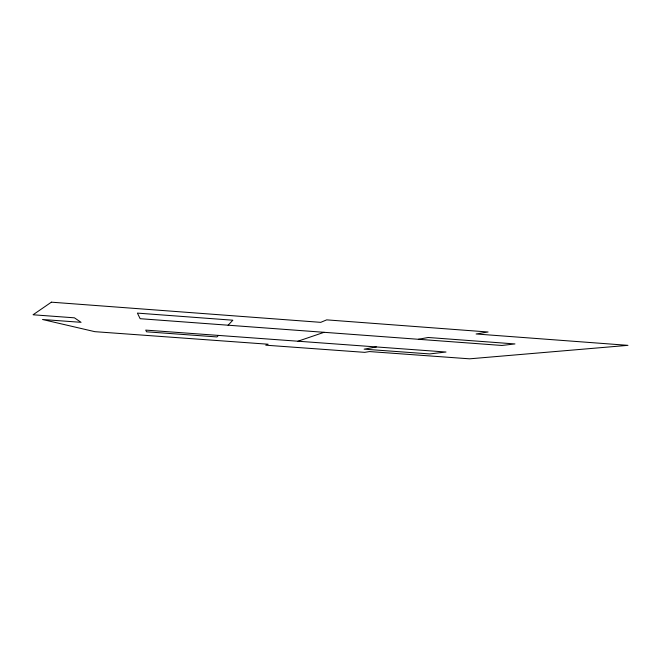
<?xml version="1.0" encoding="UTF-8"?>
<svg xmlns="http://www.w3.org/2000/svg" width="661" height="661" viewBox="0 0 661 661"><rect width="100%" height="100%" fill="white"/><g stroke="black" fill="none" stroke-linecap="round" stroke-linejoin="round"><path stroke-width="0.99" d="M218.411 335.408L216.957 336.936L146.552 331.805L145.717 330.103L446.01 352.024L429.724 353.932L364.137 349.165L376.357 346.934M228.103 325.204L232.846 320.213L137.414 313.107L140.149 318.701L501.914 345.463L514.969 343.935L428.204 337.49L418.372 339.283M297.962 341.216L324.08 332.309M51.376 302.176L33.05 314.776L74.429 317.825L81.055 322.32L42.519 319.503L94.812 331.665L268.118 344.224L265.788 345.191L364.74 352.354L369.482 351.569L469.583 358.824L627.95 345.348L476.094 333.979L488.082 331.996L326.683 319.866L320.734 322.345L51.376 302.176"/></g></svg>
